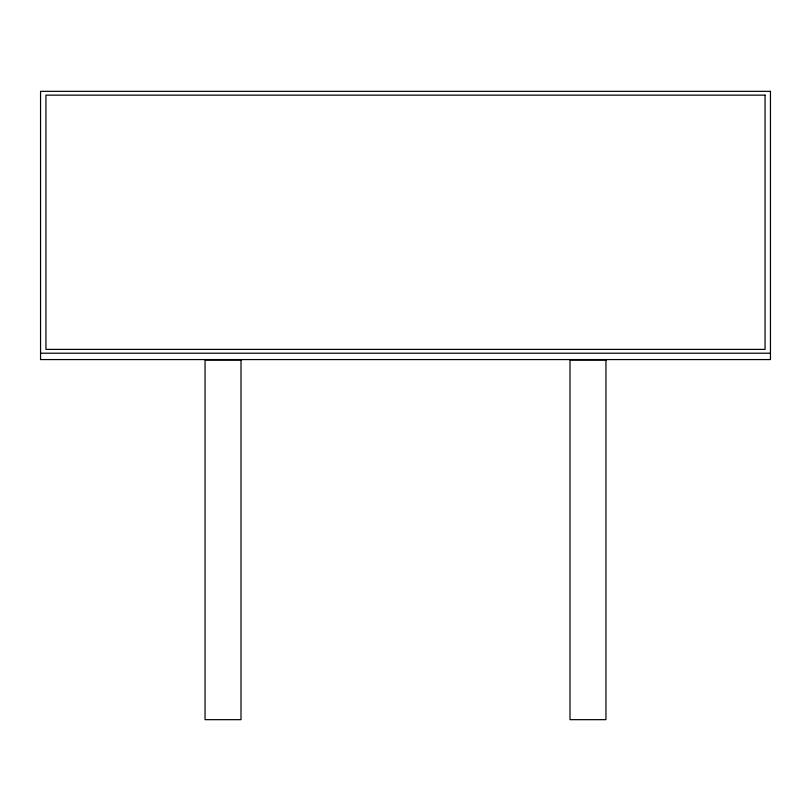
<?xml version="1.0" encoding="UTF-8"?>
<svg xmlns="http://www.w3.org/2000/svg" width="811" height="811" viewBox="0 0 811 811"><rect width="100%" height="100%" fill="white"/><g stroke="black" fill="none" stroke-linecap="round" stroke-linejoin="round"><path stroke-width="1.22" d="M40.55 353.211L770.45 353.211M770.45 91.339L40.55 91.339L40.55 359.567L770.45 359.567L770.45 91.339M765.057 95.151L45.943 95.151L45.943 349.399L765.057 349.399L765.057 95.151M240.999 360.104L205.051 360.104L205.051 719.661L240.999 719.661L240.999 360.104M605.949 360.104L570.001 360.104L570.001 719.661L605.949 719.661L605.949 360.104"/></g></svg>
